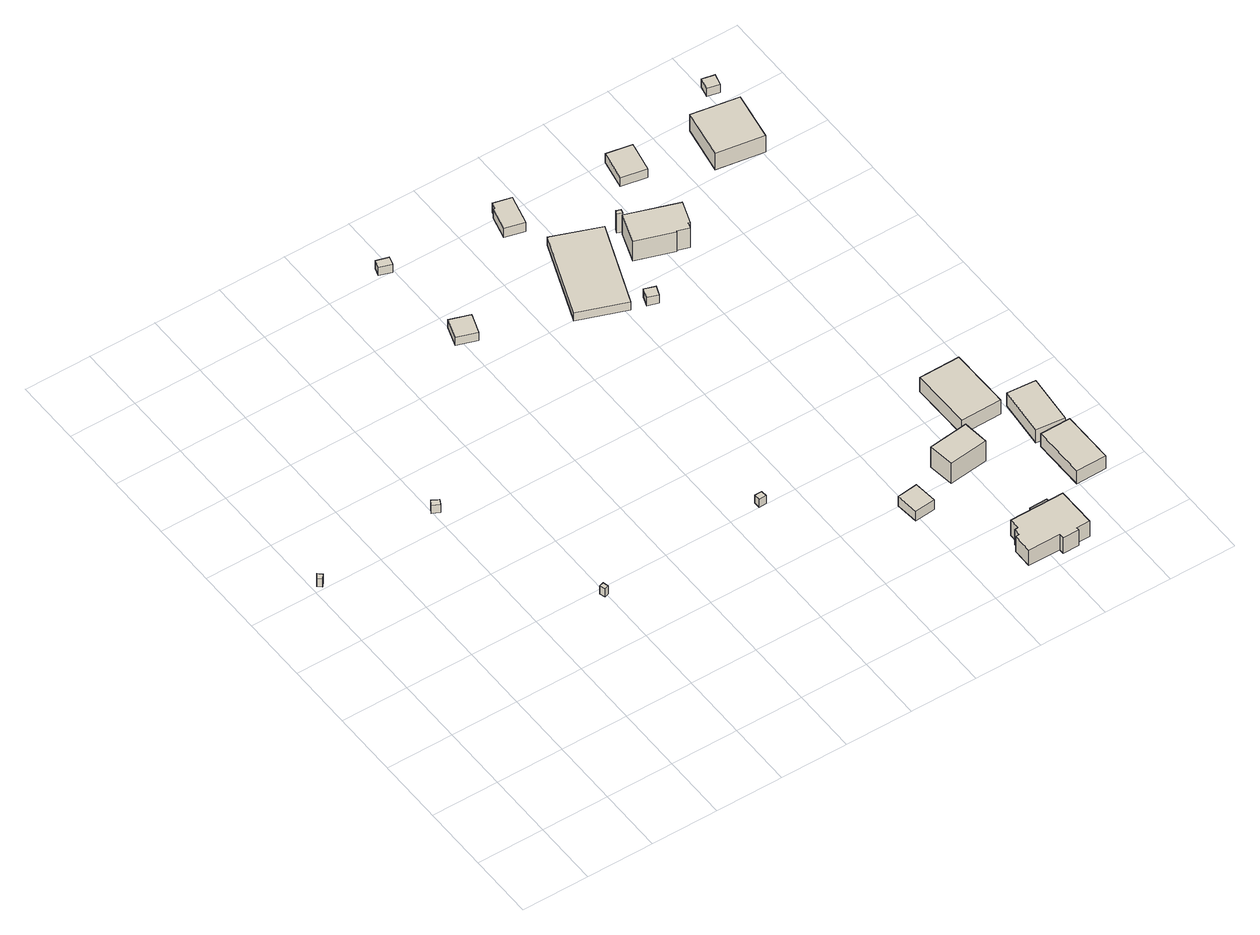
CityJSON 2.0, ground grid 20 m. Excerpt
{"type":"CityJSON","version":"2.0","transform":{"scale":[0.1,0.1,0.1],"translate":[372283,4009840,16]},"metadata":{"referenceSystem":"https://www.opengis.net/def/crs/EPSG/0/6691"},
"CityObjects":{
"building1":{"type":"Building","attributes":{"枝番":1,"利根川水系渡良瀬川洪水浸水想定区域（想定最大規模）.規模":"L2","利根川水系渡良瀬川洪水浸水想定区域（想定最大規模）.浸水ランク":"2","利根川水系渡良瀬川洪水浸水想定区域（想定最大規模）.浸水深":1.03,"利根川水系渡良瀬川洪水浸水想定区域（想定最大規模）.継続時間":71.4,"利根川水系利根川洪水浸水想定区域（計画規模）.規模":"L1","利根川水系利根川洪水浸水想定区域（計画規模）.浸水ランク":"3","利根川水系利根川洪水浸水想定区域（計画規模）.浸水深":3.25,"利根川水系利根川洪水浸水想定区域（想定最大規模）.規模":"L2","利根川水系利根川洪水浸水想定区域（想定最大規模）.浸水ランク":"3","利根川水系利根川洪水浸水想定区域（想定最大規模）.浸水深":4.41,"利根川水系谷田川洪水浸水想定区域（想定最大規模）.規模":"L2","利根川水系谷田川洪水浸水想定区域（想定最大規模）.浸水ランク":"2","利根川水系谷田川洪水浸水想定区域（想定最大規模）.浸水深":0.656,"利根川水系谷田川洪水浸水想定区域（想定最大規模）.継続時間":15.1,"usage":"451","BuildingDetails.prefecture":"10","BuildingDetails.city":"10207","BuildingDetails.surveyYear":2016},"geometry":[{"type":"Solid","lod":"1","boundaries":[[[[0,1,2,3]],[[2,4,5,3]],[[1,6,4,2]],[[0,7,6,1]],[[3,5,7,0]],[[4,6,7,5]]]]}]},
"building2":{"type":"Building","attributes":{"枝番":1,"利根川水系渡良瀬川洪水浸水想定区域（想定最大規模）.規模":"L2","利根川水系渡良瀬川洪水浸水想定区域（想定最大規模）.浸水ランク":"2","利根川水系渡良瀬川洪水浸水想定区域（想定最大規模）.浸水深":1.63,"利根川水系渡良瀬川洪水浸水想定区域（想定最大規模）.継続時間":93.6,"利根川水系利根川洪水浸水想定区域（計画規模）.規模":"L1","利根川水系利根川洪水浸水想定区域（計画規模）.浸水ランク":"3","利根川水系利根川洪水浸水想定区域（計画規模）.浸水深":3.85,"利根川水系利根川洪水浸水想定区域（想定最大規模）.規模":"L2","利根川水系利根川洪水浸水想定区域（想定最大規模）.浸水ランク":"4","利根川水系利根川洪水浸水想定区域（想定最大規模）.浸水深":5.01,"利根川水系谷田川洪水浸水想定区域（想定最大規模）.規模":"L2","利根川水系谷田川洪水浸水想定区域（想定最大規模）.浸水ランク":"2","利根川水系谷田川洪水浸水想定区域（想定最大規模）.浸水深":1.26,"利根川水系谷田川洪水浸水想定区域（想定最大規模）.継続時間":18.4,"usage":"451","BuildingDetails.prefecture":"10","BuildingDetails.city":"10207","BuildingDetails.surveyYear":2016},"geometry":[{"type":"Solid","lod":"1","boundaries":[[[[8,9,10,11]],[[10,12,13,11]],[[9,14,12,10]],[[8,15,14,9]],[[11,13,15,8]],[[12,14,15,13]]]]}]},
"building3":{"type":"Building","attributes":{"枝番":1,"利根川水系渡良瀬川洪水浸水想定区域（想定最大規模）.規模":"L2","利根川水系渡良瀬川洪水浸水想定区域（想定最大規模）.浸水ランク":"2","利根川水系渡良瀬川洪水浸水想定区域（想定最大規模）.浸水深":1.33,"利根川水系渡良瀬川洪水浸水想定区域（想定最大規模）.継続時間":99.1,"利根川水系利根川洪水浸水想定区域（計画規模）.規模":"L1","利根川水系利根川洪水浸水想定区域（計画規模）.浸水ランク":"3","利根川水系利根川洪水浸水想定区域（計画規模）.浸水深":3.54,"利根川水系利根川洪水浸水想定区域（想定最大規模）.規模":"L2","利根川水系利根川洪水浸水想定区域（想定最大規模）.浸水ランク":"3","利根川水系利根川洪水浸水想定区域（想定最大規模）.浸水深":4.71,"利根川水系谷田川洪水浸水想定区域（想定最大規模）.規模":"L2","利根川水系谷田川洪水浸水想定区域（想定最大規模）.浸水ランク":"2","利根川水系谷田川洪水浸水想定区域（想定最大規模）.浸水深":0.956,"利根川水系谷田川洪水浸水想定区域（想定最大規模）.継続時間":19,"usage":"451","BuildingDetails.prefecture":"10","BuildingDetails.city":"10207","BuildingDetails.surveyYear":2016},"geometry":[{"type":"Solid","lod":"1","boundaries":[[[[16,17,18,19]],[[18,20,21,19]],[[17,22,20,18]],[[16,23,22,17]],[[19,21,23,16]],[[20,22,23,21]]]]}]},
"building4":{"type":"Building","attributes":{"枝番":1,"利根川水系渡良瀬川洪水浸水想定区域（想定最大規模）.規模":"L2","利根川水系渡良瀬川洪水浸水想定区域（想定最大規模）.浸水ランク":"1","利根川水系渡良瀬川洪水浸水想定区域（想定最大規模）.浸水深":0.33,"利根川水系利根川洪水浸水想定区域（計画規模）.規模":"L1","利根川水系利根川洪水浸水想定区域（計画規模）.浸水ランク":"2","利根川水系利根川洪水浸水想定区域（計画規模）.浸水深":2.53,"利根川水系利根川洪水浸水想定区域（想定最大規模）.規模":"L2","利根川水系利根川洪水浸水想定区域（想定最大規模）.浸水ランク":"3","利根川水系利根川洪水浸水想定区域（想定最大規模）.浸水深":3.71,"利根川水系谷田川洪水浸水想定区域（想定最大規模）.規模":"L2","利根川水系谷田川洪水浸水想定区域（想定最大規模）.浸水ランク":"1","利根川水系谷田川洪水浸水想定区域（想定最大規模）.浸水深":0.055,"usage":"411","measuredHeight":3.7,"BuildingDetails.prefecture":"10","BuildingDetails.city":"10207","BuildingDetails.surveyYear":2016},"geometry":[{"type":"Solid","lod":"1","boundaries":[[[[24,25,26,27]],[[26,28,29,27]],[[25,30,28,26]],[[24,31,30,25]],[[27,29,31,24]],[[28,30,31,29]]]]}]},
"building5":{"type":"Building","attributes":{"枝番":1,"利根川水系渡良瀬川洪水浸水想定区域（想定最大規模）.規模":"L2","利根川水系渡良瀬川洪水浸水想定区域（想定最大規模）.浸水ランク":"1","利根川水系渡良瀬川洪水浸水想定区域（想定最大規模）.浸水深":0.43,"利根川水系渡良瀬川洪水浸水想定区域（想定最大規模）.継続時間":13.6,"利根川水系利根川洪水浸水想定区域（計画規模）.規模":"L1","利根川水系利根川洪水浸水想定区域（計画規模）.浸水ランク":"2","利根川水系利根川洪水浸水想定区域（計画規模）.浸水深":2.64,"利根川水系利根川洪水浸水想定区域（想定最大規模）.規模":"L2","利根川水系利根川洪水浸水想定区域（想定最大規模）.浸水ランク":"3","利根川水系利根川洪水浸水想定区域（想定最大規模）.浸水深":3.81,"利根川水系谷田川洪水浸水想定区域（想定最大規模）.規模":"L2","利根川水系谷田川洪水浸水想定区域（想定最大規模）.浸水ランク":"1","利根川水系谷田川洪水浸水想定区域（想定最大規模）.浸水深":0.056,"usage":"451","BuildingDetails.prefecture":"10","BuildingDetails.city":"10207","BuildingDetails.surveyYear":2016},"geometry":[{"type":"Solid","lod":"1","boundaries":[[[[32,33,34,35]],[[34,36,37,35]],[[33,38,36,34]],[[32,39,38,33]],[[35,37,39,32]],[[36,38,39,37]]]]}]},
"building6":{"type":"Building","attributes":{"枝番":1,"利根川水系渡良瀬川洪水浸水想定区域（想定最大規模）.規模":"L2","利根川水系渡良瀬川洪水浸水想定区域（想定最大規模）.浸水ランク":"1","利根川水系渡良瀬川洪水浸水想定区域（想定最大規模）.浸水深":0.23,"利根川水系利根川洪水浸水想定区域（計画規模）.規模":"L1","利根川水系利根川洪水浸水想定区域（計画規模）.浸水ランク":"2","利根川水系利根川洪水浸水想定区域（計画規模）.浸水深":1.81,"利根川水系利根川洪水浸水想定区域（想定最大規模）.規模":"L2","利根川水系利根川洪水浸水想定区域（想定最大規模）.浸水ランク":"3","利根川水系利根川洪水浸水想定区域（想定最大規模）.浸水深":3.02,"BuildingDetails.prefecture":"10","BuildingDetails.city":"10207"},"geometry":[{"type":"Solid","lod":"1","boundaries":[[[[40,41,42,43]],[[42,44,45,43]],[[41,46,44,42]],[[40,47,46,41]],[[43,45,47,40]],[[44,46,47,45]]]]}]},
"building7":{"type":"Building","attributes":{"枝番":1,"利根川水系渡良瀬川洪水浸水想定区域（想定最大規模）.規模":"L2","利根川水系利根川洪水浸水想定区域（計画規模）.規模":"L1","利根川水系利根川洪水浸水想定区域（計画規模）.浸水ランク":"2","利根川水系利根川洪水浸水想定区域（計画規模）.浸水深":1.74,"利根川水系利根川洪水浸水想定区域（想定最大規模）.規模":"L2","利根川水系利根川洪水浸水想定区域（想定最大規模）.浸水ランク":"2","利根川水系利根川洪水浸水想定区域（想定最大規模）.浸水深":2.92,"measuredHeight":3.8,"BuildingDetails.prefecture":"10","BuildingDetails.city":"10207"},"geometry":[{"type":"Solid","lod":"1","boundaries":[[[[48,49,50,51]],[[50,52,53,51]],[[49,54,52,50]],[[48,55,54,49]],[[51,53,55,48]],[[52,54,55,53]]]]}]},
"building8":{"type":"Building","attributes":{"枝番":1,"利根川水系渡良瀬川洪水浸水想定区域（想定最大規模）.規模":"L2","利根川水系渡良瀬川洪水浸水想定区域（想定最大規模）.浸水ランク":"1","利根川水系渡良瀬川洪水浸水想定区域（想定最大規模）.浸水深":0.43,"利根川水系利根川洪水浸水想定区域（計画規模）.規模":"L1","利根川水系利根川洪水浸水想定区域（計画規模）.浸水ランク":"2","利根川水系利根川洪水浸水想定区域（計画規模）.浸水深":2.62,"利根川水系利根川洪水浸水想定区域（想定最大規模）.規模":"L2","利根川水系利根川洪水浸水想定区域（想定最大規模）.浸水ランク":"3","利根川水系利根川洪水浸水想定区域（想定最大規模）.浸水深":3.81,"利根川水系谷田川洪水浸水想定区域（想定最大規模）.規模":"L2","BuildingDetails.prefecture":"10","BuildingDetails.city":"10207"},"geometry":[{"type":"Solid","lod":"1","boundaries":[[[[56,57,58,59]],[[58,60,61,59]],[[57,62,60,58]],[[56,63,62,57]],[[59,61,63,56]],[[60,62,63,61]]]]}]},
"building9":{"type":"Building","attributes":{"枝番":1,"利根川水系渡良瀬川洪水浸水想定区域（想定最大規模）.規模":"L2","利根川水系利根川洪水浸水想定区域（計画規模）.規模":"L1","利根川水系利根川洪水浸水想定区域（計画規模）.浸水ランク":"2","利根川水系利根川洪水浸水想定区域（計画規模）.浸水深":1.03,"利根川水系利根川洪水浸水想定区域（想定最大規模）.規模":"L2","利根川水系利根川洪水浸水想定区域（想定最大規模）.浸水ランク":"2","利根川水系利根川洪水浸水想定区域（想定最大規模）.浸水深":2.22,"利根川水系谷田川洪水浸水想定区域（想定最大規模）.規模":"L2","usage":"411","measuredHeight":7.8,"BuildingDetails.prefecture":"10","BuildingDetails.city":"10207","BuildingDetails.surveyYear":2016},"geometry":[{"type":"Solid","lod":"1","boundaries":[[[[64,65,66,67,68,69,70,71,72,73,74,75]],[[74,76,77,75]],[[73,78,76,74]],[[72,79,78,73]],[[71,80,79,72]],[[70,81,80,71]],[[69,82,81,70]],[[68,83,82,69]],[[67,84,83,68]],[[66,85,84,67]],[[65,86,85,66]],[[64,87,86,65]],[[75,77,87,64]],[[76,78,79,80,81,82,83,84,85,86,87,77]]]]}]},
"building10":{"type":"Building","attributes":{"枝番":1,"利根川水系利根川洪水浸水想定区域（計画規模）.規模":"L1","利根川水系利根川洪水浸水想定区域（計画規模）.浸水ランク":"2","利根川水系利根川洪水浸水想定区域（計画規模）.浸水深":1.82,"利根川水系利根川洪水浸水想定区域（想定最大規模）.規模":"L2","利根川水系利根川洪水浸水想定区域（想定最大規模）.浸水ランク":"3","利根川水系利根川洪水浸水想定区域（想定最大規模）.浸水深":3.01,"usage":"411","measuredHeight":4,"BuildingDetails.prefecture":"10","BuildingDetails.city":"10207","BuildingDetails.surveyYear":2016},"geometry":[{"type":"Solid","lod":"1","boundaries":[[[[88,89,90,91,92,93]],[[92,94,95,93]],[[91,96,94,92]],[[90,97,96,91]],[[89,98,97,90]],[[88,99,98,89]],[[93,95,99,88]],[[94,96,97,98,99,95]]]]}]},
"building11":{"type":"Building","attributes":{"枝番":1,"利根川水系渡良瀬川洪水浸水想定区域（想定最大規模）.規模":"L2","利根川水系渡良瀬川洪水浸水想定区域（想定最大規模）.浸水ランク":"1","利根川水系渡良瀬川洪水浸水想定区域（想定最大規模）.浸水深":0.33,"利根川水系利根川洪水浸水想定区域（計画規模）.規模":"L1","利根川水系利根川洪水浸水想定区域（計画規模）.浸水ランク":"2","利根川水系利根川洪水浸水想定区域（計画規模）.浸水深":2.52,"利根川水系利根川洪水浸水想定区域（想定最大規模）.規模":"L2","利根川水系利根川洪水浸水想定区域（想定最大規模）.浸水ランク":"3","利根川水系利根川洪水浸水想定区域（想定最大規模）.浸水深":3.72,"利根川水系谷田川洪水浸水想定区域（想定最大規模）.規模":"L2","BuildingDetails.prefecture":"10","BuildingDetails.city":"10207"},"geometry":[{"type":"Solid","lod":"1","boundaries":[[[[100,101,102,103]],[[102,104,105,103]],[[101,106,104,102]],[[100,107,106,101]],[[103,105,107,100]],[[104,106,107,105]]]]}]},
"building12":{"type":"Building","attributes":{"枝番":1,"利根川水系利根川洪水浸水想定区域（計画規模）.規模":"L1","利根川水系利根川洪水浸水想定区域（計画規模）.浸水ランク":"2","利根川水系利根川洪水浸水想定区域（計画規模）.浸水深":1.13,"利根川水系利根川洪水浸水想定区域（想定最大規模）.規模":"L2","利根川水系利根川洪水浸水想定区域（想定最大規模）.浸水ランク":"2","利根川水系利根川洪水浸水想定区域（想定最大規模）.浸水深":2.32,"BuildingDetails.prefecture":"10","BuildingDetails.city":"10207"},"geometry":[{"type":"Solid","lod":"1","boundaries":[[[[108,109,110,111]],[[110,112,113,111]],[[109,114,112,110]],[[108,115,114,109]],[[111,113,115,108]],[[112,114,115,113]]]]}]},
"building13":{"type":"Building","attributes":{"枝番":1,"利根川水系渡良瀬川洪水浸水想定区域（想定最大規模）.規模":"L2","利根川水系利根川洪水浸水想定区域（計画規模）.規模":"L1","利根川水系利根川洪水浸水想定区域（計画規模）.浸水ランク":"2","利根川水系利根川洪水浸水想定区域（計画規模）.浸水深":1.32,"利根川水系利根川洪水浸水想定区域（想定最大規模）.規模":"L2","利根川水系利根川洪水浸水想定区域（想定最大規模）.浸水ランク":"2","利根川水系利根川洪水浸水想定区域（想定最大規模）.浸水深":2.52,"measuredHeight":8,"BuildingDetails.prefecture":"10","BuildingDetails.city":"10207"},"geometry":[{"type":"Solid","lod":"1","boundaries":[[[[116,117,118,119]],[[118,120,121,119]],[[117,122,120,118]],[[116,123,122,117]],[[119,121,123,116]],[[120,122,123,121]]]]}]},
"building14":{"type":"Building","attributes":{"枝番":1,"利根川水系渡良瀬川洪水浸水想定区域（想定最大規模）.規模":"L2","利根川水系利根川洪水浸水想定区域（計画規模）.規模":"L1","利根川水系利根川洪水浸水想定区域（計画規模）.浸水ランク":"2","利根川水系利根川洪水浸水想定区域（計画規模）.浸水深":2.41,"利根川水系利根川洪水浸水想定区域（想定最大規模）.規模":"L2","利根川水系利根川洪水浸水想定区域（想定最大規模）.浸水ランク":"3","利根川水系利根川洪水浸水想定区域（想定最大規模）.浸水深":3.61,"measuredHeight":7.1,"BuildingDetails.prefecture":"10","BuildingDetails.city":"10207"},"geometry":[{"type":"Solid","lod":"1","boundaries":[[[[124,125,126,127]],[[126,128,129,127]],[[125,130,128,126]],[[124,131,130,125]],[[127,129,131,124]],[[128,130,131,129]]]]}]},
"building15":{"type":"Building","attributes":{"枝番":1,"利根川水系渡良瀬川洪水浸水想定区域（想定最大規模）.規模":"L2","利根川水系渡良瀬川洪水浸水想定区域（想定最大規模）.浸水ランク":"1","利根川水系渡良瀬川洪水浸水想定区域（想定最大規模）.浸水深":0.23,"利根川水系利根川洪水浸水想定区域（計画規模）.規模":"L1","利根川水系利根川洪水浸水想定区域（計画規模）.浸水ランク":"2","利根川水系利根川洪水浸水想定区域（計画規模）.浸水深":2.42,"利根川水系利根川洪水浸水想定区域（想定最大規模）.規模":"L2","利根川水系利根川洪水浸水想定区域（想定最大規模）.浸水ランク":"3","利根川水系利根川洪水浸水想定区域（想定最大規模）.浸水深":3.62,"usage":"411","measuredHeight":8.4,"BuildingDetails.prefecture":"10","BuildingDetails.city":"10207","BuildingDetails.surveyYear":2016},"geometry":[{"type":"Solid","lod":"1","boundaries":[[[[132,133,134,135,136,137,138,139]],[[138,140,141,139]],[[137,142,140,138]],[[136,143,142,137]],[[135,144,143,136]],[[134,145,144,135]],[[133,146,145,134]],[[132,147,146,133]],[[139,141,147,132]],[[140,142,143,144,145,146,147,141]]]]}]},
"building16":{"type":"Building","attributes":{"枝番":1,"利根川水系利根川洪水浸水想定区域（計画規模）.規模":"L1","利根川水系利根川洪水浸水想定区域（計画規模）.浸水ランク":"2","利根川水系利根川洪水浸水想定区域（計画規模）.浸水深":1.52,"利根川水系利根川洪水浸水想定区域（想定最大規模）.規模":"L2","利根川水系利根川洪水浸水想定区域（想定最大規模）.浸水ランク":"2","利根川水系利根川洪水浸水想定区域（想定最大規模）.浸水深":2.72,"usage":"431","measuredHeight":8.4,"BuildingDetails.prefecture":"10","BuildingDetails.city":"10207","BuildingDetails.surveyYear":2016},"geometry":[{"type":"Solid","lod":"1","boundaries":[[[[148,149,150,151]],[[150,152,153,151]],[[149,154,152,150]],[[148,155,154,149]],[[151,153,155,148]],[[152,154,155,153]]]]}]},
"building17":{"type":"Building","attributes":{"枝番":1,"利根川水系利根川洪水浸水想定区域（計画規模）.規模":"L1","利根川水系利根川洪水浸水想定区域（計画規模）.浸水ランク":"2","利根川水系利根川洪水浸水想定区域（計画規模）.浸水深":1.11,"利根川水系利根川洪水浸水想定区域（想定最大規模）.規模":"L2","利根川水系利根川洪水浸水想定区域（想定最大規模）.浸水ランク":"2","利根川水系利根川洪水浸水想定区域（想定最大規模）.浸水深":2.32,"measuredHeight":5.2,"BuildingDetails.prefecture":"10","BuildingDetails.city":"10207"},"geometry":[{"type":"Solid","lod":"1","boundaries":[[[[156,157,158,159]],[[158,160,161,159]],[[157,162,160,158]],[[156,163,162,157]],[[159,161,163,156]],[[160,162,163,161]]]]}]},
"building18":{"type":"Building","attributes":{"枝番":1,"利根川水系利根川洪水浸水想定区域（計画規模）.規模":"L1","利根川水系利根川洪水浸水想定区域（計画規模）.浸水ランク":"2","利根川水系利根川洪水浸水想定区域（計画規模）.浸水深":1,"利根川水系利根川洪水浸水想定区域（想定最大規模）.規模":"L2","利根川水系利根川洪水浸水想定区域（想定最大規模）.浸水ランク":"2","利根川水系利根川洪水浸水想定区域（想定最大規模）.浸水深":2.22,"measuredHeight":5.3,"BuildingDetails.prefecture":"10","BuildingDetails.city":"10207"},"geometry":[{"type":"Solid","lod":"1","boundaries":[[[[164,165,166,167]],[[166,168,169,167]],[[165,170,168,166]],[[164,171,170,165]],[[167,169,171,164]],[[168,170,171,169]]]]}]},
"building19":{"type":"Building","attributes":{"枝番":1,"利根川水系利根川洪水浸水想定区域（計画規模）.規模":"L1","利根川水系利根川洪水浸水想定区域（計画規模）.浸水ランク":"2","利根川水系利根川洪水浸水想定区域（計画規模）.浸水深":1.91,"利根川水系利根川洪水浸水想定区域（想定最大規模）.規模":"L2","利根川水系利根川洪水浸水想定区域（想定最大規模）.浸水ランク":"3","利根川水系利根川洪水浸水想定区域（想定最大規模）.浸水深":3.11,"usage":"411","measuredHeight":3.6,"BuildingDetails.prefecture":"10","BuildingDetails.city":"10207","BuildingDetails.surveyYear":2016},"geometry":[{"type":"Solid","lod":"1","boundaries":[[[[172,173,174,175]],[[174,176,177,175]],[[173,178,176,174]],[[172,179,178,173]],[[175,177,179,172]],[[176,178,179,177]]]]}]},
"building20":{"type":"Building","attributes":{"枝番":1,"利根川水系渡良瀬川洪水浸水想定区域（想定最大規模）.規模":"L2","利根川水系利根川洪水浸水想定区域（計画規模）.規模":"L1","利根川水系利根川洪水浸水想定区域（計画規模）.浸水ランク":"2","利根川水系利根川洪水浸水想定区域（計画規模）.浸水深":1.89,"利根川水系利根川洪水浸水想定区域（想定最大規模）.規模":"L2","利根川水系利根川洪水浸水想定区域（想定最大規模）.浸水ランク":"3","利根川水系利根川洪水浸水想定区域（想定最大規模）.浸水深":3.11,"usage":"431","measuredHeight":6.9,"BuildingDetails.prefecture":"10","BuildingDetails.city":"10207","BuildingDetails.surveyYear":2016},"geometry":[{"type":"Solid","lod":"1","boundaries":[[[[180,181,182,183]],[[182,184,185,183]],[[181,186,184,182]],[[180,187,186,181]],[[183,185,187,180]],[[184,186,187,185]]]]}]},
"building21":{"type":"Building","attributes":{"枝番":1,"利根川水系利根川洪水浸水想定区域（計画規模）.規模":"L1","利根川水系利根川洪水浸水想定区域（計画規模）.浸水ランク":"2","利根川水系利根川洪水浸水想定区域（計画規模）.浸水深":1.79,"利根川水系利根川洪水浸水想定区域（想定最大規模）.規模":"L2","利根川水系利根川洪水浸水想定区域（想定最大規模）.浸水ランク":"3","利根川水系利根川洪水浸水想定区域（想定最大規模）.浸水深":3.01,"usage":"411","BuildingDetails.prefecture":"10","BuildingDetails.city":"10207","BuildingDetails.surveyYear":2016},"geometry":[{"type":"Solid","lod":"1","boundaries":[[[[188,189,190,191]],[[190,192,193,191]],[[189,194,192,190]],[[188,195,194,189]],[[191,193,195,188]],[[192,194,195,193]]]]}]}
},
"vertices":[
[9,1011,9],[20,1025,9],[32,1015,9],[21,1001,9],[32,1015,39],[21,1001,39],[20,1025,39],[9,1011,39],
[393,1053,8],[402,1069,8],[422,1058,8],[414,1042,8],[422,1058,38],[414,1042,38],[402,1069,38],[393,1053,38],
[587,586,1],[600,590,1],[605,573,1],[592,569,1],[605,573,31],[592,569,31],[600,590,31],[587,586,31],
[772,1490,15],[792,1551,15],[852,1531,15],[831,1470,15],[852,1531,45],[831,1470,45],[792,1551,45],[772,1490,45],
[1084,611,11],[1105,611,11],[1106,593,11],[1084,592,11],[1106,593,41],[1084,592,41],[1105,611,41],[1084,611,41],
[749,1796,20],[756,1820,20],[792,1809,20],[785,1784,20],[792,1809,50],[785,1784,50],[756,1820,50],[749,1796,50],
[1372,389,18],[1433,396,18],[1440,327,18],[1379,321,18],[1440,327,54],[1379,321,54],[1433,396,54],[1372,389,54],
[1068,1388,14],[1163,1642,14],[1303,1589,14],[1207,1336,14],[1303,1589,44],[1207,1336,44],[1163,1642,44],[1068,1388,44],
[1614,22,29],[1519,22,29],[1519,81,29],[1531,81,29],[1531,102,29],[1541,102,29],[1541,134,29],[1703,135,29],[1703,17,29],[1663,16,29],[1663,7,29],[1614,7,29],[1663,7,86],[1614,7,86],[1663,16,86],[1703,17,86],[1703,135,86],[1541,134,86],[1541,102,86],[1531,102,86],[1531,81,86],[1519,81,86],[1519,22,86],[1614,22,86],
[1083,1720,22],[1100,1791,22],[1104,1790,22],[1109,1809,22],[1163,1796,22],[1141,1705,22],[1163,1796,56],[1141,1705,56],[1109,1809,56],[1104,1790,56],[1100,1791,56],[1083,1720,56],
[1248,1324,16],[1259,1354,16],[1290,1343,16],[1279,1313,16],[1290,1343,46],[1279,1313,46],[1259,1354,46],[1248,1324,46],
[1618,160,30],[1671,161,30],[1671,137,30],[1618,137,30],[1671,137,60],[1618,137,60],[1671,161,60],[1618,160,60],
[1512,447,26],[1630,461,26],[1639,384,26],[1522,370,26],[1639,384,100],[1522,370,100],[1630,461,100],[1512,447,100],
[1330,1573,17],[1334,1585,17],[1348,1580,17],[1344,1568,17],[1348,1580,87],[1344,1568,87],[1334,1585,87],[1330,1573,87],
[1420,1438,16],[1418,1434,16],[1308,1472,16],[1339,1563,16],[1489,1511,16],[1465,1441,16],[1460,1443,16],[1454,1426,16],[1460,1443,88],[1454,1426,88],[1465,1441,88],[1489,1511,88],[1339,1563,88],[1308,1472,88],[1418,1434,88],[1420,1438,88],
[1639,677,26],[1761,678,26],[1763,495,26],[1641,494,26],[1763,495,78],[1641,494,78],[1761,678,78],[1639,677,78],
[1781,344,27],[1871,345,27],[1872,187,27],[1782,186,27],[1872,187,75],[1782,186,75],[1871,345,75],[1781,344,75],
[1777,360,29],[1790,508,29],[1875,501,29],[1862,352,29],[1875,501,77],[1862,352,77],[1790,508,77],[1777,360,77],
[1426,1696,22],[1443,1787,22],[1519,1773,22],[1502,1682,22],[1519,1773,54],[1502,1682,54],[1443,1787,54],[1426,1696,54],
[1657,1607,21],[1682,1754,21],[1821,1731,21],[1797,1584,21],[1821,1731,82],[1797,1584,82],[1682,1754,82],[1657,1607,82],
[1784,1826,22],[1792,1861,22],[1829,1853,22],[1821,1818,22],[1829,1853,52],[1821,1818,52],[1792,1861,52],[1784,1826,52]
]}
